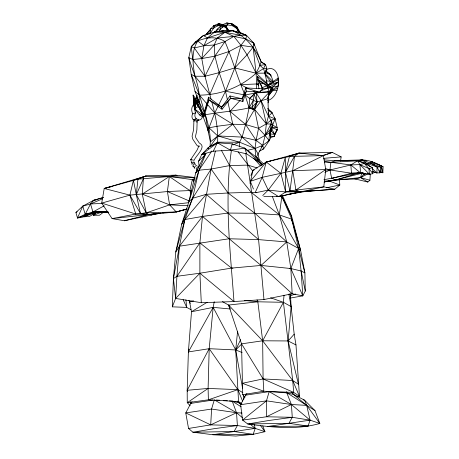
<?xml version="1.0" encoding="UTF-8"?>
<svg xmlns="http://www.w3.org/2000/svg" width="459" height="459" viewBox="0 0 459 459"><rect width="100%" height="100%" fill="white"/><g stroke="black" fill="none" stroke-linecap="round" stroke-linejoin="round"><path stroke-width="0.69" d="M193.09 95.059L193.956 106.035L194.84 98.719L195.465 101.003L194.782 108.743L193.956 106.035L194.014 98.243L193.09 95.059L195.85 98.828L196.136 100.538M239.587 146.909L239.621 142.21L242.117 137.109L245.611 124.515L249.082 107.888L249.627 98.41L254.091 93.963L258.033 92.07M204.794 112.977C208.174 123.821 211.335 135.204 209.97 146.65L217.623 142.192C218.249 128.342 215.437 114.612 211.633 101.364M265.847 70.112A16.157 9.817 -79.5 0 1 277.913 76.068C279.02 81.415 278.584 87.032 276.387 92.047A16.157 9.817 -79.5 0 1 267.631 100.412M259.329 151.281L263.695 148.854L269.175 140.689C268.567 133.632 271.854 127.338 270.999 120.258L268.429 116.15L261.137 100.779L256.145 92.856L253.678 91.548M188.752 300.306L189.498 301.523L191.501 311.741L188.385 351.921L187.18 390.288L187.266 402.709L208.38 399.818L208.099 388.434L209.201 348.702L213.165 307.369L214.244 301.741M324.444 162.061L330.853 162.388L335.334 160.719L357.653 160.725L366.598 163.329L370.631 163.186L380.551 166.938L379.949 172.859L376.896 172.911L377.074 166.956L370.631 163.186L362.099 159.898L335.334 160.719L324.008 159.898M193.882 121.147L193.612 129.662L192.08 136.174L192.78 139.186L196.997 145.469L198.713 146.616M197.129 121.859L196.877 130.017L195.5 136.363L195.838 137.815L199.246 142.944L200.577 143.891C206.074 147.649 194.84 156.88 194.197 160.289L190.726 159.646L191.684 162.956M358.634 160.415C367.286 158.739 375.611 162.876 383.081 166.772L382.863 172.779L380.132 172.171M202.207 116.758L202.195 117.045A4.303 3.592 68.5 0 1 198.885 120.028L197.135 120.717M190.955 309.682L186.704 307.387L172.32 306.836L173.416 278.567L175.791 252.025L181.718 224.239L198.959 170.186L206.005 153.283M371.348 163.444L371.446 161.321L372.926 162.354M381.389 165.883L382.863 172.779L381.073 172.136L381.389 165.883L374.228 162.893L383.081 166.772M208.644 132.14L202.522 114.87L198.34 106.098C202.207 89.723 192.998 73.021 188.815 57.547L191.283 46.634L195.092 42.211L203.406 35.504L214.433 32.021L223.854 30.455L232.696 30.713L239.38 32.342L246.575 35.412L253.844 43.266L261.148 61.867L265.491 64.524L266.828 68.293L265.491 73.979M192.074 401.694L190.783 403.386L185.757 412.928L188.54 428.454L210.71 424.873L211.582 409.055L214.301 399.864L236.534 412.733L242.564 417.793M172.32 306.836L175.625 298.425L176.927 276.295L179.435 246.208L184.897 219.528L192.568 198.305L198.959 170.186L211.874 150.948M270.684 76.171L270.764 74.932L265.973 70.881M354.589 178.809L367.82 182.045L369.908 180.261L370.31 174.001M256.225 91.691L257.029 102.024L254.613 109.317L245.611 124.515L232.793 124.24L217.05 126.277L209.006 127.803L207.921 130.161L210.429 141.86L232.793 124.24L227.83 101.634M256.443 88.621L256.765 83.997L256.082 73.216L253.121 47.145L253.844 43.266L252.094 42.033M284.029 295.217L283.415 302.309L292.704 380.534L293.708 392.416L299.469 396.352L295.975 344.933L294.196 334.169L291.121 306.589L290.553 296.382L289.904 293.674M222.431 301.632L228.588 305.063L262.663 340.79L292.704 380.534L298.43 384.212L288.132 340.957L291.121 306.589L288.9 294.104M195.092 42.211C204.307 37.604 215.919 35.441 224.956 41.585C232.472 59.085 237.286 77.623 245.089 95.007L256.145 92.856L269.783 91.318L278.12 86.068L278.515 81.931L277.873 79.774L278.229 77.973L268.09 85.156M228.381 31.912L225.61 26.674L229.116 31.396L226.459 26.794L225.61 26.674L228.381 31.912L228.45 31.223L225.61 26.674L222.208 24.476L218.318 23.707L214.003 25.584L210.767 28.71L206.481 34.041L207.399 34.373M237.555 331.668L235.702 349.947L238.56 401.591L241.916 403.587M272.353 87.256L269.181 92.362L261.137 100.779L254.613 109.317L253.219 109.517L252.123 107.016L253.448 100.165L254.091 93.963L257.029 102.024L253.219 109.517L249.082 107.888C234.297 111.239 219.046 112.134 204.255 114.968M160.765 213.183L151.992 214.858L140.425 213.406L136.317 194.673L137.935 179.165L145.985 176.032L175.682 175.143L194.983 177.558M267.895 96.379L268.429 116.15L266.335 123.878L265.118 135.439L262.691 145.394L256.174 157.431M367.929 173.852L360.527 177.581L356.018 178.935L335.759 179.939L331.691 178.379L329.964 169.968L330.853 162.388L357.653 160.725L362.099 159.898L366.162 160.822M231.439 150.179C224.124 200.491 230.366 251.239 233.981 301.563L263.977 299.543L292.154 293.743L302.797 295.848L305.287 291.017L304.885 272.875L300.599 250.35L291.631 216.281L282.537 195.62M250.069 183.457L252.926 170.278L266.249 161.998L299.136 153.077L332.293 152.411L341.152 156.875L340.532 161.023M326.911 154.126L332.293 152.411L323.406 155.624L299.136 153.077L294.546 156.152L289.99 190.99L285.647 191.965L268.222 190.089L255.709 192.746M186.492 209.224L176.273 211.966L169.623 204.863L167.403 191.552L169.325 176.52L175.682 175.143L177.054 175.516M255.778 157.294L255.02 148.521L256.111 140.345L258.555 128.313L254.613 109.317L249.082 107.888L245.089 95.007L249.627 98.41L257.029 102.024L267.976 98.708L269.181 92.362L267.672 86.131M215.386 151.08L211.123 169.038L192.568 198.305L181.718 224.239L184.897 219.528L202.476 216.418L261.039 265.434L292.154 293.743L290.863 268.544L286.743 241.945L279.353 214.932L281.843 196.383L280.529 196.056M206.137 34.97L203.406 35.504C190.342 44.626 192.235 62.631 195.046 76.257L209.815 94.502L211.088 99.305M194.92 177.719L169.325 176.52L145.985 176.032L104.216 188.471L101.703 203.09L112.088 218.599L124.418 220.756L151.992 214.858L150.563 214.91M290.553 296.382L291.023 293.645M268.119 102.862L268.699 99.58M173.416 278.567L176.927 276.295L199.889 273.22L233.981 301.563L201.283 302.716L175.625 298.425L173.416 278.567L179.435 246.208L202.476 216.418L211.123 169.038L229.632 165.59L247.9 165.102L257.103 167.96M242.094 352.535L235.702 349.947L209.201 348.702L188.385 351.921L188.913 349.121M219.264 25.274L218.318 23.707L219.195 23.834L219.264 25.274L214.003 25.584L213.378 28.573L209.774 33.84L210.767 28.71L213.378 28.573L214.932 27.144L219.264 25.274C223.407 25.423 226.958 28.033 229.098 31.39M216.78 31.769L217.273 29.204L221.324 25.291L222.483 27.247L220.544 29.032L219.041 31.223M269.76 83.986L270.317 81.203L265.147 74.484M222.523 24.775L226.717 22.95L231.577 23.914L235.834 26.656L239.38 32.342L246.575 35.412L245.829 38.912L240.952 45.338L234.773 67.898L225.489 91.232L214.714 113.023L209.006 127.803L217.704 135.91L242.117 137.109L256.111 140.345L269.37 133.047L271.866 128.807L272.675 124.934L275.107 118.898L272.118 112.874L267.654 108.364M267.408 91.169L269.181 92.362L267.976 98.708M195.459 164.632L195.368 163.978L194.57 163.995L193.532 164.672L192.809 165.888L194.909 168.206M191.403 162.83C191.914 162.188 194.49 161.631 194.484 162.417M135.147 179.681L145.985 176.032L133.414 180.301L129.897 195.132L135.772 214.049L148.452 214.554L176.273 211.966L187.203 208.977M198.655 146.496L197.072 150.093L190.674 159.623L191.219 159.698M263.856 196.55L278.596 196.63L285.647 191.965L285.464 172.32L289.451 156.456L299.136 153.077L288.94 156.226M255.313 192.241L262.164 177.346L266.249 161.998L289.451 156.456L323.406 155.624L325.747 169.514L323.79 186.87L278.596 196.63L276.536 196.263M270.747 137.293L274.006 136.627L274.625 134.355L277.219 129.742L277.173 127.642L275.107 118.898L274.316 117.739M103.986 211.806L99.523 215.242L93.355 215.26L93.728 213.911M324.559 181.167L360.527 177.581L361.709 173.284L363.046 172.791M222.064 109.271L208.856 99.884L204.031 116.724L203.607 114.584L208.535 97.188L221.651 107.131L222.064 109.271L230.665 98.255L229.999 95.971L242.088 98.823L242.891 101.537L230.665 98.255L221.651 107.131L208.856 99.884L208.535 97.188M199.063 166.697L198.632 161.092L201.788 154.425L213.326 151.189L230.395 150.139L232.179 143.874L244.773 148.154L256.747 157.569L263.546 163.846M315 410.633L306.698 405.366L291.413 404.511L266.461 400.833L242.541 420.1L266.467 416.778L266.461 400.833L269.181 391.636L287.076 392.887L293.651 394.516L304.564 400.168L315 410.633L319.837 423.462C296.29 430.192 271.608 427.306 247.757 423.978L242.541 420.1L240.631 404.706L245.663 395.165L246.953 393.472M193.956 106.035L195.465 101.003L203.607 114.584L208.856 99.884M265.227 74.111L263.529 68.609L259.972 65.442L253.121 47.145L240.952 45.338L228.978 51.528L219.213 72.637L209.815 94.502L204.966 76.246L192.723 59.498L188.815 57.547L191.208 74.427L195.029 91.507L199.476 95.133C220.309 95.036 240.677 87.302 256.082 73.216L259.972 65.442L261.148 61.867C255.565 48.367 246.144 36.8 232.696 30.713L214.433 32.021L213.355 32.899M188.54 428.454L192.883 432.206L212.815 434.719L235.857 436.05L253.207 434.306L255.181 428.373L254.263 424.34M291.758 392.422L293.651 394.516L306.698 405.366L319.837 423.462L310.06 420.146L267.695 426.497L308.087 426.078L310.06 420.146L306.698 405.366L304.564 400.168L303.204 399.858M196.211 97.865L197.823 97.91L194.639 108.978L199.527 114.893L202.93 117.056L199.126 101.898L195.029 91.507M242.891 101.537L246.357 91.186L245.812 87.944L262.783 88.794L257.327 76.297L272.629 88.633L271.929 89.677L258.761 80.227M230.665 98.255L242.088 98.823L245.812 87.944L259.444 92.219L262.783 88.794L257.614 79.401L257.327 76.297M207.984 148.733L208.438 147.437L217.348 142.789L232.179 143.874L233.029 145.021M209.774 33.84L210.233 32.589M199.527 114.893L202.522 114.87L194.639 108.978L198.34 106.098L196.194 102.644L195.85 98.828L197.186 95.237M250.935 175.447L252.926 170.278L254.217 169.933M290.088 298.098L302.797 295.848L290.863 268.544L298.625 248.48L291.712 219.15L281.843 196.383L282.136 197.772M270.5 136.042L274.006 136.627L275.503 132.886M207.898 148.733L208.438 147.437L201.788 154.425L205.54 154.012M240.16 35.205L233.838 36.404L224.956 41.585L214.227 44.971L203.916 45.716L197.663 40.96L191.283 46.634L192.723 59.498L201.771 58.563L214.227 44.971L217.239 38.028L224.904 32.285L232.696 30.713L246.575 35.412L240.16 35.205L224.904 32.285L214.433 32.021L207.434 37.942L203.916 45.716L201.771 58.563L204.966 76.246L219.213 72.637L234.773 67.898L247.04 54.822L253.121 47.145M156.628 213.687L148.452 214.554L146.266 212.856L136.317 194.673L143.386 178.723L169.325 176.52L194.438 179.888M107.618 211.547L96.998 212.11L90.67 213.469L82.207 217.268L77.485 217.979L82.769 206.125L93.739 200.279L103.378 197.462M274.006 136.627L277.219 129.742L272.244 127.774M240.631 339.608L235.702 349.947L242.541 388.165M246.948 150.483L255.02 148.521L262.691 145.394L269.175 140.689L265.118 135.439L270.93 128.577L272.675 124.934L270.999 120.258L275.107 118.898L268.429 116.15L268.291 112.139M213.326 151.189L217.348 142.789L230.395 150.139L246.695 153.891L262.468 164.626M234.773 67.898L256.082 73.216L263.529 68.609L265.491 64.524L261.498 62.407M205.575 153.168L195.7 172.923L188.838 201.685L192.568 198.305L206.28 194.306L228.037 192.987L251.245 192.332L256.788 192.728M207.801 148.71L208.438 147.437M271.688 127.327L277.173 127.642L270.896 124.085L265.118 135.439L258.555 128.313L245.611 124.515L230.011 111.348L240.223 100.28M187.553 391.625L187.18 390.288L209.201 348.702L237.86 389.645L242.576 401.103M270.776 137.706L269.37 133.047L270.294 131.429L270.776 137.706L269.175 140.689L268.01 141.429M270.632 297.811L283.415 302.309L257.843 301.798L228.588 305.063L241.543 343.854L242.696 394.677L263.816 391.24L263.093 378.91L262.663 340.79L283.415 302.309L291.121 306.589M197.014 96.677L195.85 98.828L194.014 98.243L194.369 103.143M198.064 168.637L195.7 172.923L198.959 170.186L211.123 169.038L228.037 192.987L254.911 213.269L286.743 241.945L298.625 248.48L300.599 250.35L291.712 219.15L291.631 216.281L281.843 196.383M188.385 351.921L213.165 307.369L229.965 308.953M262.783 425.918L264.958 431.689L253.207 434.306L212.815 434.719L234.067 431.529L237.389 425.533L236.534 412.733L232.197 401.114L229.448 400.919M245.663 395.165L269.181 391.636L291.413 404.511L310.06 420.146L292.268 417.311L268.922 420.484L247.757 423.978L288.94 423.307L292.268 417.311L291.413 404.511L286.347 391.705M242.088 98.823L246.357 91.186L259.444 92.219M339.471 179.561L339.792 185.011L334.766 189.228L300.209 191.805L289.99 190.99L285.464 172.32L294.546 156.152M253.448 100.165L249.082 107.888L252.123 107.016L257.029 102.024M275.75 132.261L277.219 129.742M216.568 143.954L217.348 142.789L201.788 154.425M277.07 90.096L269.783 91.318L272.772 86.917L278.515 81.931L268.176 85.34M176.927 276.295L199.877 242.88L202.476 216.418L228.054 213.062L254.911 213.269L279.353 214.932L291.712 219.15L291.976 221.249M224.956 41.585L214.892 56.176L204.966 76.246L195.046 76.257L191.208 74.427L199.476 95.133L204.381 111.606M268.492 96.109L272.221 90.848M364.945 173.513L360.527 177.581L367.82 182.045M209.97 146.65L217.704 135.91L239.621 142.21L255.02 148.521L258.205 154.218L259.243 160.22M213.211 26.668L214.003 25.584L214.932 27.144M219.838 27.328L221.324 25.291L220.544 29.032L217.273 29.204L214.6 32.532M221.651 107.131L229.999 95.971M261.481 146.995L262.691 145.394L256.111 140.345L245.611 124.515M268.308 95.776L272.204 90.813M198.701 99.465L196.194 102.644L199.527 101.835M370.115 162.956L371.446 161.321L374.653 164.93M253.448 189.045L250.321 181.351L266.249 161.998L270.431 161.201M296.669 396.811L299.469 396.352L292.704 380.534L263.093 378.91L242.341 383.305L263.816 391.24L293.708 392.416L263.093 378.91L241.543 343.854L262.663 340.79L288.132 340.957L294.196 334.169M241.681 98.696L243.144 97.119M175.625 298.425L199.889 273.22L231.508 268.113L261.039 265.434L290.863 268.544L301.121 271.011L304.885 272.875L298.625 248.48L279.353 214.932L272.336 196.418M210.222 30.254L206.481 34.041L209.115 33.88M262.749 195.545L268.222 190.089L280.885 173.37L285.297 157.454L285.464 172.32L262.164 177.346L250.321 181.351M241.686 343.992L235.702 349.947L213.165 307.369L191.501 311.741L207.198 302.263M93.131 213.911L93.355 215.26L97.193 211.616M198.632 161.092L205.162 154.895M77.485 217.979L85.167 214.313L90.67 213.469L77.485 217.979L75.919 212.523L82.769 206.125L90.526 203.974L102.363 198.862M194.364 163.57C195.746 161.74 190.049 163.903 192.126 164.437M108.129 211.983L96.998 212.11L89.585 216.378L83.756 216.849L85.305 215.426M261.039 265.434L286.743 241.945L258.589 239.615L229.15 238.755L179.435 246.208L175.791 252.025L184.897 219.528L206.28 194.306L258.589 239.615L263.977 299.543M195.987 104.204A7.533 6.283 68.5 0 0 195.086 111.33L195.735 112.719L192.803 113.884A4.303 3.592 68.5 0 0 193.273 119.839L194.352 120.378M92.672 201.226L93.739 200.279L103.321 197.577M268.429 116.15L272.118 112.874L268.199 109.46L268.245 110.797M249.627 98.41L252.886 95.633M255.061 93.785L256.145 92.856L269.181 92.362M258.555 128.313L266.335 123.878L270.999 120.258M289.99 190.99L295.912 190.049L325.747 169.514L292.756 170.725L285.464 172.32M242.857 392.692L237.86 389.645L208.099 388.434L187.266 402.709L190.141 405.676M75.919 212.523L77.129 211.76M325.236 168.51L329.964 169.968L351.474 173.215L360.676 173.02L369.449 174.219L372.897 173.703L372.639 167.69L364.366 163.49L357.653 160.725L350.854 164.953L329.964 169.968L325.018 170.082M278.515 81.931L268.09 87.87L259.914 91.284M196.813 102.288L198.684 101.227M268.136 85.213L277.873 79.774M82.769 206.125L85.167 214.313L92.936 211.96L104.187 205.793M323.406 155.624L292.756 170.725L295.912 190.049L300.209 191.805L334.766 189.228L323.79 186.87L295.912 190.049M291.413 404.511L266.467 416.778L292.268 417.311M365.961 173.749L364.148 174.632L361.709 173.284L357.831 173.014L323.956 179.739M324.897 172.406L329.964 169.968M236.534 412.733L211.582 409.055L185.757 412.928L210.71 424.873L236.534 412.733L242.094 413.048M222.598 31.028L223.854 30.455L220.452 31.43M196.842 102.357L199.453 101.215M217.337 24.637L219.195 23.834L223.085 24.602L226.459 26.794L226.528 28.234L222.208 24.476L223.085 24.602M222.483 27.247L227.899 24.906L232.759 25.87L236.976 28.607L239.007 32.629M125.674 220.217L124.418 220.756L148.452 214.554L155.515 213.647M233.711 144.568L239.621 142.21L217.623 142.192M269.783 91.318L277.752 88.145M193.273 119.839L196.188 118.692L198.885 120.028M261.613 87.876L266.874 85.81M93.355 215.26L102.426 211.765M83.756 216.849L96.43 212.236L105.972 212.081M237.86 389.645L208.38 399.818L238.56 401.591M228.978 51.528L214.892 56.176L201.771 58.563L194.318 47.954L191.283 46.634M195.069 178.471L192.424 179.343L189.923 190.405L190.783 194.599M323.549 155.199L325.569 154.557M359.179 172.819L335.759 179.939L323.997 182.062M290.237 295.739L295.711 294.024M269.49 91.243L271.378 90.653M191.294 190.479L167.403 191.552L129.897 195.132L104.216 188.471L137.935 179.165L143.386 178.723L142.261 194.146L146.266 212.856L176.273 211.966L186.457 209.132M331.691 178.379L351.474 173.215L361.979 172.819M324.461 181.718L335.759 179.939L363.069 172.94M104.216 188.471L112.541 186.388M324.536 161.448L350.854 164.953L359.885 164.592L368.881 168.614L372.639 167.69M361.709 173.284L363.08 172.957M194.318 47.954L203.916 45.716L217.239 38.028L233.838 36.404L245.829 38.912L253.844 43.266L254.234 45.326M312.912 190.657L300.209 191.805L278.596 196.63L268.222 190.089L262.164 177.346M262.37 149.129L263.695 148.854L262.691 145.394M326.693 187.76L339.792 185.011L329.103 180.932M188.81 202.683L169.623 204.863L146.266 212.856L135.772 214.049L112.088 218.599L148.452 214.554M261.877 88.966L278.12 86.068M97.067 199.711L93.739 200.279L90.526 203.974L85.167 214.313L96.998 212.11L108.284 212.115M259.972 65.442L265.491 64.524M288.172 194.341L305.7 191.437M196.894 102.529L198.305 102.305M193.641 300.874L189.498 301.523L190.284 303.433M190.783 403.386L212.919 400.07M240.631 404.706L266.461 400.833M249.696 423.772L255.181 428.373L237.389 425.533L214.043 428.706L192.883 432.206L234.067 431.529L255.181 428.373L264.958 431.689L260.442 425.47M230.395 150.139L244.773 148.154L259.702 162.566L256.747 157.569L257.998 159.279L256.747 157.569L257.47 158.774M162.853 212.896L164.247 212.701M157.632 213.372L159.049 213.194M263.529 68.609L266.828 68.293L265.004 73.119L265.382 75.867M187.18 390.288L208.099 388.434M323.509 158.361L341.152 156.875M357.831 173.014L360.539 172.791M195.85 98.828L197.502 98.714M197.123 169.933L196.641 169.864C195.936 168.803 196.945 166.996 198.168 166.858L198.627 167.409M247.504 88.266L240.717 84.657L258.813 83.877M260.178 83.79L263.592 83.584M223.298 25.176L227.899 24.906L226.717 22.95L232.679 24.075L236.89 26.811L240.378 32.784L235.834 26.656L236.89 26.811L236.976 28.607L231.577 23.914L232.679 24.075L232.759 25.87L231.577 23.914M102.277 203.394L90.526 203.974L92.936 211.96L96.998 212.11L95.587 211.92M92.936 211.96L107.658 211.467M193.44 166.342L192.964 166.267M203.406 35.504L207.434 37.942L224.904 32.285L233.838 36.404L240.952 45.338L247.04 54.822L256.082 73.216L265.004 73.119L267.264 84.467M300.209 191.805L285.647 191.965L280.885 173.37L266.249 161.998M363.241 160.466L362.099 159.898L366.598 163.329L377.074 166.956L380.551 166.938M270.282 131.515L271.711 131.509L274.625 134.355L270.431 133.976M232.937 268.125L231.508 268.113L199.877 242.88L199.889 273.22L201.283 302.716M289.434 268.532L290.863 268.544M210.71 424.873L237.389 425.533M254.613 109.317L266.335 123.878L270.896 124.085M188.179 205.735L169.623 204.863L142.261 194.146L169.325 176.52L191.529 191.742M266.472 80.945L270.317 81.203L272.87 81.977M216.367 400.007L219.809 400.248M223.252 400.489L227.383 400.776M244.291 300.444L257.843 301.798L262.663 340.79M288.94 423.307L308.087 426.078M234.067 431.529L253.207 434.306M198.942 146.507L198.931 145.715L198.999 146.725M103.837 211.932L108.657 212.815M214.227 44.971L214.892 56.176L219.213 72.637L225.489 91.232L243.689 94.738M379.771 171.884L381.073 172.136L379.696 170.593M379.736 171.827L381.073 172.136M270.93 128.577L271.866 128.807M241.222 404.029L238.8 402.784L232.197 401.114L241.118 406.783M372.524 171.672L376.896 172.911L372.266 168.602M360.527 177.581L369.908 180.261M367.613 173.651L369.449 174.219L368.881 168.614L364.366 163.49L359.885 164.592L357.653 160.725M372.151 171.402L376.896 172.911M135.772 214.049L101.703 203.09L129.897 195.132L140.425 213.406M232.696 30.713L235.995 31.958M167.403 191.552L189.074 200.87M228.45 31.223L229.248 31.579M265.721 72.591L270.764 74.932L273.26 81.513M288.132 340.957L295.975 344.933M258.813 80.141L272.629 88.633M287.076 392.887L306.698 405.366M256.765 83.997L258.537 85.196M267.23 72.511L270.764 74.932M279.353 214.932L251.245 192.332L229.632 165.59L221.336 150.185M194.088 180.708L192.424 179.343L193.979 181.666M237.378 401.212L240.969 404.586M272.118 112.874L269.576 110.751L270.368 111.916M255.02 148.521L242.117 137.109L232.793 124.24L214.714 113.023L199.476 95.133M370.206 166.686L366.598 163.329L366.626 164.741M256.082 73.216L267.006 83.377M369.449 174.219L359.885 164.592L360.676 173.02L350.854 164.953L351.474 173.215M265.05 73.641L273.507 82.172M242.696 394.677L245.008 397.19M245.703 149.204L244.773 148.154L246.695 153.891M253.62 158.131L260.609 166.009M270.535 130.167L271.711 131.509L271.355 129.398M252.857 171.167L238.129 151.906M194.702 168.126C193.922 167.024 196.366 164.586 197.072 166.015M291.89 392.307L293.651 394.516M237.475 401.126L238.8 402.784M368.881 168.614L372.897 173.703M260.5 162.693L262.169 164.97M260.419 162.773L262.049 165.085M194.014 98.243L196.326 101.68M222.208 24.476L223.154 26.043M259.278 161.786L261.446 165.395M236.976 28.607L235.834 26.656L238.978 32.612M194.84 98.719L203.607 114.584M195.465 101.003L204.031 116.724M271.608 128.463L274.625 134.355M377.074 166.956L379.949 172.859M199.126 101.898L205.408 115.037L207.921 130.161M192.82 113.866L192.172 112.478A7.533 6.283 68.5 0 1 193.841 104.526M183.158 299.698L186.704 307.387L185.901 299.761M228.588 305.063L230.234 308.993M257.034 299.819L257.843 301.798M190.37 401.642L190.933 403.645M261.137 100.779L266.335 123.878M225.489 91.232L227.36 99.557M298.625 248.48L301.121 271.011L305.287 291.017M133.414 180.301L136.317 194.673M245.772 153.581C250.241 182.223 254.275 210.933 258.589 239.615M257.614 79.401L258.962 88.845M194.679 107.343L194.782 108.743M301.121 271.011L302.797 295.848M243.54 395.13L243.804 399.324M198.477 120.046A4.303 3.592 68.5 0 1 197.766 120.688M194.742 103.889A7.533 6.283 68.5 0 1 195.746 103.453M196.188 118.692A4.303 3.592 68.5 0 1 195.718 112.736M193.962 121.337A1.687 0.631 16 0 1 195.827 120.947A1.687 0.631 16 0 1 196.727 122.232M194.438 120.522A1.687 0.631 16 0 1 195.695 119.816A1.687 0.631 16 0 1 197.255 121.142"/></g></svg>
